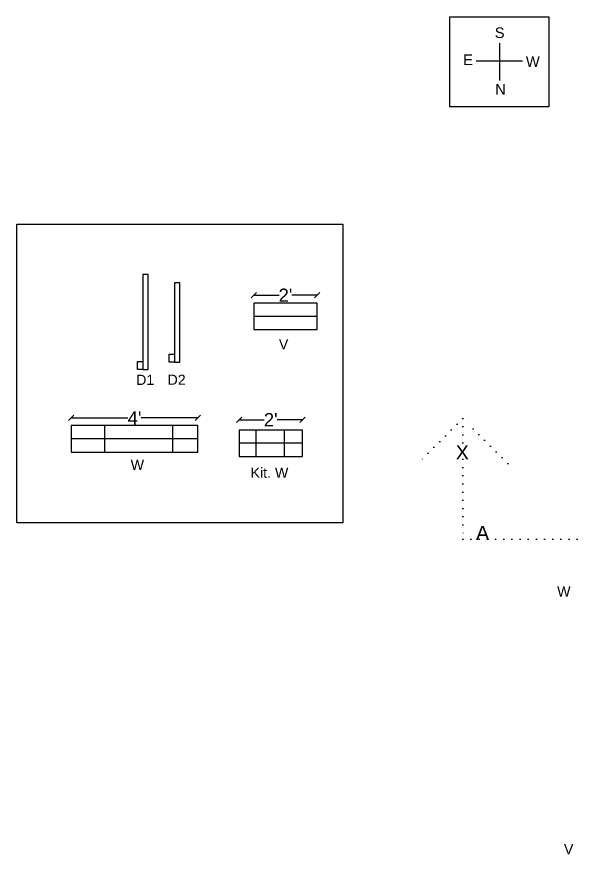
# Model space of a CAD drawing. Header units: inches. Extents: x -8688 to 264, y -379 to 2217.
# Drawn here: x -5497.6 to -5285.9, y 850.5 to 1168 of the extents above; entities that cross this region are included whole.
import ezdxf

# ---------------------------------------------------------------- set-up
doc = ezdxf.new("R2010")
doc.units = ezdxf.units.IN
doc.header["$MEASUREMENT"] = 0
doc.linetypes.add('ACAD_ISO07W100', pattern=[3, 0, -3])
for name, color, linetype in [('D1', 211, 'Continuous'), ('D2', 230, 'Continuous'), ('K.W', 40, 'Continuous'), ('W', 60, 'Continuous')]:
    doc.layers.add(name, color=color, linetype=linetype)
doc.layers.add('V', color=7, linetype='Continuous', true_color=0xe619d1)
doc.styles.get("Standard").update_dxf_attribs({"font": 'arial.ttf'})
doc.dimstyles.get("Standard").update_dxf_attribs({"dimtxt": 5, "dimasz": 2, "dimexe": 0.18, "dimexo": 0.0625, "dimgap": 0.09, "dimtad": 0, "dimtih": 1, "dimtoh": 1, "dimdec": 3, "dimdsep": 46, "dimlunit": 3, "dimtxsty": 'Standard', "dimblk": 'OBLIQUE', "dimcen": 2, "dimse1": 1, "dimse2": 1, "dimclrd": 2, "dimadec": 0, "dimazin": 0, "dimtfac": 1, "dimtdec": 3, "dimtofl": 0, "dimtmove": 0, "dimatfit": 3, "dimfxl": 1, "dimtolj": 1, "dimtzin": 0, "dimarcsym": 0})

# ---------------------------------------------------------------- blocks, each defined once
blk = doc.blocks.new('_Oblique')
at = {"color": 0, "linetype": 'ByBlock', "lineweight": -2}
blk.add_line((-0.5, -0.5), (0.5, 0.5), dxfattribs=at)
blk = doc.blocks.new('*D11')
at = {"color": 2, "lineweight": -2, "transparency": 16777216}
for p, q in [((-5413.34, 1015.22), (-5403.78, 1015.22)), ((-5389.34, 1015.22), (-5398.91, 1015.22))]:
    blk.add_line(p, q, dxfattribs=at)
at = {"layer": 'Defpoints', "color": 0, "transparency": 16777216}
for p in [(-5413.34, 1015.22), (-5413.34, 1001.28), (-5389.34, 1001.28)]:
    blk.add_point(p, dxfattribs=at)
at = {"color": 2, "lineweight": -2, "transparency": 16777216, "xscale": 2, "yscale": 2, "zscale": 2, "rotation": 180}
blk.add_blockref('_Oblique', (-5413.34, 1015.22), dxfattribs=at)
at = {"color": 2, "lineweight": -2, "transparency": 16777216, "xscale": 2, "yscale": 2, "zscale": 2}
blk.add_blockref('_Oblique', (-5389.34, 1015.22), dxfattribs=at)
at = {"color": 0, "transparency": 16777216, "insert": (-5401.34, 1015.22), "char_height": 5, "attachment_point": 5}
blk.add_mtext("\\A1;2'", dxfattribs=at)
blk = doc.blocks.new('*D12')
at = {"color": 2, "lineweight": -2, "transparency": 16777216}
for p, q in [((-5476.96, 1015.89), (-5455.45, 1015.89)), ((-5428.96, 1015.89), (-5450.47, 1015.89))]:
    blk.add_line(p, q, dxfattribs=at)
at = {"layer": 'Defpoints', "color": 0, "transparency": 16777216}
for p in [(-5476.96, 1015.89), (-5476.96, 1012.97), (-5428.96, 1012.97)]:
    blk.add_point(p, dxfattribs=at)
at = {"color": 2, "lineweight": -2, "transparency": 16777216, "xscale": 2, "yscale": 2, "zscale": 2, "rotation": 180}
blk.add_blockref('_Oblique', (-5476.96, 1015.89), dxfattribs=at)
at = {"color": 2, "lineweight": -2, "transparency": 16777216, "xscale": 2, "yscale": 2, "zscale": 2}
blk.add_blockref('_Oblique', (-5428.96, 1015.89), dxfattribs=at)
at = {"color": 0, "transparency": 16777216, "insert": (-5452.96, 1015.89), "char_height": 5, "attachment_point": 5}
blk.add_mtext("\\A1;4'", dxfattribs=at)
blk = doc.blocks.new('*D13')
at = {"color": 2, "lineweight": -2, "transparency": 16777216}
for p, q in [((-5407.74, 1062.42), (-5398.18, 1062.42)), ((-5383.74, 1062.42), (-5393.31, 1062.42))]:
    blk.add_line(p, q, dxfattribs=at)
at = {"layer": 'Defpoints', "color": 0, "transparency": 16777216}
for p in [(-5407.74, 1062.42), (-5407.74, 1059.37), (-5383.74, 1059.37)]:
    blk.add_point(p, dxfattribs=at)
at = {"color": 2, "lineweight": -2, "transparency": 16777216, "xscale": 2, "yscale": 2, "zscale": 2, "rotation": 180}
blk.add_blockref('_Oblique', (-5407.74, 1062.42), dxfattribs=at)
at = {"color": 2, "lineweight": -2, "transparency": 16777216, "xscale": 2, "yscale": 2, "zscale": 2}
blk.add_blockref('_Oblique', (-5383.74, 1062.42), dxfattribs=at)
at = {"color": 0, "transparency": 16777216, "insert": (-5395.74, 1062.42), "char_height": 5, "attachment_point": 5}
blk.add_mtext("\\A1;2'", dxfattribs=at)

msp = doc.modelspace()

# ---------------------------------------------------------------- linework, layer by layer
for p, q in [((-5314.6316, 1157.9647), (-5314.6316, 1143.7886)), ((-5323.4025, 1151.2138), (-5305.8607, 1151.2138))]:
    msp.add_line(p, q)
at = {"linetype": 'ACAD_ISO07W100'}
msp.add_line((-5328.5163, 1015.7177), (-5345.5643, 998.6698), dxfattribs=at)
for points in [[(-5333.4025, 1167.9647), (-5295.8607, 1167.9647), (-5295.8607, 1133.7886), (-5333.4025, 1133.7886)], [(-5497.6127, 1089.3797), (-5373.939, 1089.3797), (-5373.939, 976.1039), (-5497.6127, 976.1039)]]:
    msp.add_lwpolyline(points, close=True)
msp.add_lwpolyline([(-5311.4683, 998.6698), (-5328.5163, 1015.7177), (-5328.5163, 969.9428), (-5167.3282, 969.9428), (-5167.3282, 1066.2293), (-4937.9937, 1066.2293), (-4937.9937, 1122.9387)], dxfattribs=at)
at = {"layer": 'D1'}
msp.add_lwpolyline([(-5449.7834, 1034.3195), (-5447.7834, 1034.3195), (-5447.7834, 1070.3195), (-5449.7834, 1070.3195)], close=True, dxfattribs=at)
msp.add_lwpolyline([(-5449.7834, 1034.3195), (-5451.7834, 1034.3195), (-5451.7834, 1037.3195), (-5449.7834, 1037.3195)], dxfattribs=at)
at = {"layer": 'D2'}
msp.add_lwpolyline([(-5435.807, 1067.0538), (-5437.807, 1067.0538), (-5437.807, 1037.0538), (-5435.807, 1037.0538)], close=True, dxfattribs=at)
msp.add_lwpolyline([(-5437.807, 1037.0538), (-5439.807, 1037.0538), (-5439.807, 1040.0538), (-5437.807, 1040.0538)], dxfattribs=at)
at = {"layer": 'K.W'}
for p, q in [((-5407.0006, 1011.2793), (-5407.0006, 1001.2793)), ((-5396.2489, 1011.2793), (-5396.2489, 1001.2793)), ((-5389.3435, 1006.2793), (-5413.3435, 1006.2793))]:
    msp.add_line(p, q, dxfattribs=at)
msp.add_lwpolyline([(-5413.3435, 1001.2793), (-5389.3435, 1001.2793), (-5389.3435, 1011.2793), (-5413.3435, 1011.2793)], close=True, dxfattribs=at)
at = {"layer": 'V'}
msp.add_line((-5383.7426, 1054.3686), (-5407.7426, 1054.3686), dxfattribs=at)
msp.add_lwpolyline([(-5407.7426, 1049.3686), (-5383.7426, 1049.3686), (-5383.7426, 1059.3686), (-5407.7426, 1059.3686)], close=True, dxfattribs=at)
at = {"layer": 'W'}
for p, q in [((-5464.3972, 1012.9703), (-5464.3972, 1002.9703)), ((-5438.5434, 1012.9703), (-5438.5434, 1002.9703)), ((-5428.961, 1007.9703), (-5476.961, 1007.9703))]:
    msp.add_line(p, q, dxfattribs=at)
msp.add_lwpolyline([(-5476.961, 1002.9703), (-5428.961, 1002.9703), (-5428.961, 1012.9703), (-5476.961, 1012.9703)], close=True, dxfattribs=at)

# ---------------------------------------------------------------- texts
at = {"attachment_point": 1}
for s, width, gutter_width, insert, char_height in [('S', 853.812106, 20, (-5316.4136, 1163.9231), 4), ('E', 853.812106, 20, (-5328.4182, 1153.6666), 4), ('W', 853.812106, 20, (-5304.6265, 1152.954), 4), ('N', 853.812106, 20, (-5316.2395, 1142.4335), 4), ('X', 2342.907202, 45, (-5331.2196, 1005.567), 5.4), ('A', 1561.938134, 30, (-5323.5388, 974.999), 5.4)]:
    msp.add_mtext_dynamic_manual_height_columns(s, width=width, gutter_width=gutter_width, heights=[0], dxfattribs=dict(at, insert=insert, char_height=char_height))
at = {"layer": 'D1', "insert": (-5452.3546, 1032.2577), "char_height": 3.84, "attachment_point": 1}
msp.add_mtext_dynamic_manual_height_columns('D1', width=1249.550508, gutter_width=24, heights=[0], dxfattribs=at)
at = {"layer": 'D2', "insert": (-5440.4353, 1032.297), "char_height": 3.84, "attachment_point": 1}
msp.add_mtext_dynamic_manual_height_columns('D2', width=1249.550508, gutter_width=24, heights=[0], dxfattribs=at)
at = {"layer": 'K.W', "insert": (-5408.9669, 997.0579), "char_height": 3.84, "attachment_point": 1}
msp.add_mtext_dynamic_manual_height_columns('Kit. W', width=1561.938134, gutter_width=30, heights=[0], dxfattribs=at)
at = {"layer": 'V', "char_height": 3.84, "attachment_point": 1}
for insert in [(-5398.2357, 1045.7341), (-5290.1866, 854.3576)]:
    msp.add_mtext_dynamic_manual_height_columns('V', width=1561.938134, gutter_width=30, heights=[0], dxfattribs=dict(at, insert=insert))
at = {"layer": 'W', "char_height": 3.84, "attachment_point": 1}
for insert in [(-5454.4231, 1000.02), (-5292.7547, 952.0242)]:
    msp.add_mtext_dynamic_manual_height_columns('W', width=1561.938134, gutter_width=30, heights=[0], dxfattribs=dict(at, insert=insert))

# ---------------------------------------------------------------- dimensions: what is measured, and where the dimension line sits
for base, p1, p2, picture, middle in [((-5407.7426, 1062.4176), (-5383.7426, 1059.3686), (-5407.7426, 1059.3686), '*D13', (-5395.7426, 1062.4176)), ((-5476.961, 1015.8942), (-5428.961, 1012.9703), (-5476.961, 1012.9703), '*D12', (-5452.961, 1015.8942))]:
    dim = msp.add_linear_dim(base=base, p1=p1, p2=p2, dimstyle='Standard')
    dim.commit()
    dim.dimension.update_dxf_attribs({"geometry": picture, "text_midpoint": middle})
dim = msp.add_linear_dim(base=(-5413.3435, 1015.2249), p1=(-5389.3435, 1001.2793), p2=(-5413.3435, 1001.2793), dimstyle='Standard')
dim.commit()
dim.dimension.update_dxf_attribs({"geometry": '*D11', "text_midpoint": (-5401.3435, 1015.2249), "dimtype": 160})

doc.saveas('drawing.dxf')
